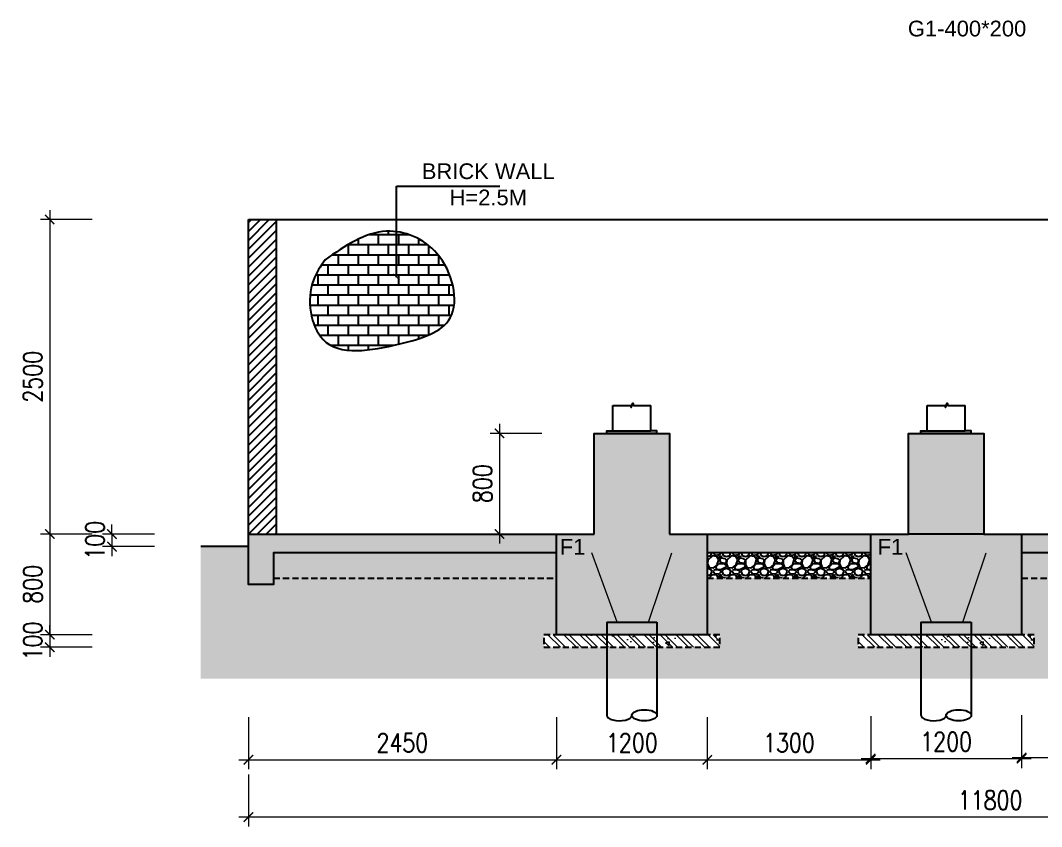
# Model space of a CAD drawing. Extents: x -1041800 to 1211622, y -13029 to 106851.
# Drawn here: x 90490 to 98611, y 33843 to 40249 of the extents above; entities that cross this region are included whole.
import ezdxf

# ---------------------------------------------------------------- set-up
doc = ezdxf.new("R2010")
doc.units = 0
doc.header["$MEASUREMENT"] = 0
doc.linetypes.add('CONTINOUS', pattern=[0])
doc.linetypes.add('HIDDEN', pattern=[0.375, 0.25, -0.125])
doc.layers.get('0').update_dxf_attribs({"lineweight": 5})
for name, color, linetype in [('CONCRETE', 2, 'Continuous'), ('Dimension', 14, 'Continuous'), ('Hatch', 250, 'Continuous'), ('HIDDEN', 8, 'HIDDEN'), ('MANH', 9, 'Continuous')]:
    doc.layers.add(name, color=color, linetype=linetype)
doc.layers.add('Hacht', color=251, linetype='Continuous', lineweight=9)
doc.layers.add('Rebar', color=10, linetype='Continuous', lineweight=20)
doc.styles.add('Arial_1', font='arial.ttf', dxfattribs={"height": 45})
doc.styles.add('DIM', font='romans.shx', dxfattribs={"width": 0.8})
doc.styles.get("Standard").update_dxf_attribs({"font": 'arial.ttf'})
doc.dimstyles.new('50', dxfattribs={"dimscale": 50, "dimtxt": 2, "dimasz": 1, "dimexe": 1, "dimexo": 0, "dimgap": 0.8, "dimtad": 1, "dimdec": 0, "dimzin": 13, "dimdsep": 46, "dimtxsty": 'Standard', "dimblk": 'ARCHTICK', "dimcen": 1, "dimdle": 1, "dimclrd": 14, "dimclre": 14, "dimclrt": 3, "dimadec": 0, "dimazin": 0, "dimtfac": 1, "dimtdec": 0, "dimtix": 1, "dimtmove": 1, "dimatfit": 3, "dimldrblk": 'ARCHTICK', "dimfxl": 8, "dimfxlon": 1, "dimtolj": 1, "dimtzin": 13, "dimarcsym": 0})
doc.dimstyles.new('AD-75', dxfattribs={"dimscale": 75, "dimtxt": 2, "dimasz": 1, "dimexe": 1, "dimexo": 0, "dimgap": 0.8, "dimtad": 1, "dimdec": 0, "dimzin": 0, "dimdsep": 46, "dimtxsty": 'DIM', "dimblk": 'ARCHTICK', "dimcen": 0.09, "dimdle": 1, "dimclrd": 14, "dimclre": 14, "dimclrt": 7, "dimadec": 0, "dimazin": 0, "dimtfac": 1, "dimtdec": 0, "dimtix": 1, "dimtmove": 2, "dimatfit": 3, "dimldrblk": 'DOT', "dimfxl": 4.5, "dimfxlon": 1, "dimtolj": 1, "dimtzin": 0, "dimlwd": 13, "dimlwe": 13, "dimarcsym": 0})

# ---------------------------------------------------------------- blocks, each defined once
blk = doc.blocks.new('_ArchTick')
at = {"color": 0, "linetype": 'ByBlock', "const_width": 0.15}
blk.add_lwpolyline([(-0.5, -0.5), (0.5, 0.5)], dxfattribs=at)
blk = doc.blocks.new('*D277')
at = {"layer": 'Defpoints', "color": 0, "transparency": 16777216}
for p in [(92302.5, 38667.6), (90722.9, 36167.6), (92302.5, 36167.6)]:
    blk.add_point(p, dxfattribs=at)
at = {"layer": 'Dimension', "color": 14, "linetype": 'CONTINOUS', "lineweight": 13, "transparency": 16777216}
for p, q in [((90722.9, 38742.6), (90722.9, 36092.6)), ((91060.4, 38667.6), (90647.9, 38667.6)), ((91060.4, 36167.6), (90647.9, 36167.6))]:
    blk.add_line(p, q, dxfattribs=at)
at = {"layer": 'Dimension', "color": 14, "lineweight": 13, "transparency": 16777216, "xscale": 75, "yscale": 75, "zscale": 75}
for p, rotation in [((90722.9, 38667.6), 90), ((90722.9, 36167.6), 270)]:
    blk.add_blockref('_ArchTick', p, dxfattribs=dict(at, rotation=rotation))
at = {"layer": 'Dimension', "color": 7, "transparency": 16777216, "insert": (90587.9, 37417.6), "char_height": 150, "attachment_point": 5, "rotation": 90, "style": 'DIM'}
blk.add_mtext('\\A1;2500', dxfattribs=at)
blk = doc.blocks.new('_Dot')
at = {"color": 0, "linetype": 'ByBlock', "lineweight": -2}
blk.add_line((-0.5, 0), (-1, 0), dxfattribs=at)
at = {"color": 0, "linetype": 'ByBlock', "const_width": 0.5}
blk.add_lwpolyline([(-0.25, 0, 1), (0.25, 0, 1)], format="xyb", close=True, dxfattribs=at)
blk = doc.blocks.new('*D250')
at = {"layer": 'Defpoints', "color": 0, "transparency": 16777216}
for p in [(94843.9, 36967.6), (94299.9, 36167.6), (94843.9, 36167.6)]:
    blk.add_point(p, dxfattribs=at)
at = {"layer": 'Dimension', "color": 14, "linetype": 'CONTINOUS', "lineweight": 13, "transparency": 16777216}
for p, q in [((94299.9, 37042.6), (94299.9, 36092.6)), ((94637.4, 36967.6), (94224.9, 36967.6)), ((94637.4, 36167.6), (94224.9, 36167.6))]:
    blk.add_line(p, q, dxfattribs=at)
at = {"layer": 'Dimension', "color": 14, "lineweight": 13, "transparency": 16777216, "xscale": 75, "yscale": 75, "zscale": 75}
for p, rotation in [((94299.9, 36967.6), 90), ((94299.9, 36167.6), 270)]:
    blk.add_blockref('_ArchTick', p, dxfattribs=dict(at, rotation=rotation))
at = {"layer": 'Dimension', "color": 7, "transparency": 16777216, "insert": (94164.9, 36567.6), "char_height": 150, "attachment_point": 5, "rotation": 90, "style": 'DIM'}
blk.add_mtext('\\A1;800', dxfattribs=at)
blk = doc.blocks.new('*D251')
at = {"layer": 'Defpoints', "color": 0, "transparency": 16777216}
for p in [(91266.9, 36167.6), (90722.9, 35367.6), (91266.9, 35367.6)]:
    blk.add_point(p, dxfattribs=at)
at = {"layer": 'Dimension', "color": 14, "linetype": 'CONTINOUS', "lineweight": 13, "transparency": 16777216}
for p, q in [((90722.9, 36242.6), (90722.9, 35292.6)), ((91060.4, 36167.6), (90647.9, 36167.6)), ((91060.4, 35367.6), (90647.9, 35367.6))]:
    blk.add_line(p, q, dxfattribs=at)
at = {"layer": 'Dimension', "color": 14, "lineweight": 13, "transparency": 16777216, "xscale": 75, "yscale": 75, "zscale": 75}
for p, rotation in [((90722.9, 36167.6), 90), ((90722.9, 35367.6), 270)]:
    blk.add_blockref('_ArchTick', p, dxfattribs=dict(at, rotation=rotation))
at = {"layer": 'Dimension', "color": 7, "transparency": 16777216, "insert": (90587.9, 35767.6), "char_height": 150, "attachment_point": 5, "rotation": 90, "style": 'DIM'}
blk.add_mtext('\\A1;800', dxfattribs=at)
blk = doc.blocks.new('*D252')
at = {"layer": 'Defpoints', "color": 0, "transparency": 16777216}
for p in [(91266.9, 35367.6), (90722.9, 35267.6), (91266.9, 35267.6)]:
    blk.add_point(p, dxfattribs=at)
at = {"layer": 'Dimension', "color": 14, "linetype": 'CONTINOUS', "lineweight": 13, "transparency": 16777216}
for p, q in [((90722.9, 35367.6), (90722.9, 35442.6)), ((91060.4, 35367.6), (90647.9, 35367.6)), ((90722.9, 35367.6), (90722.9, 35267.6)), ((91060.4, 35267.6), (90647.9, 35267.6)), ((90722.9, 35267.6), (90722.9, 35192.6))]:
    blk.add_line(p, q, dxfattribs=at)
at = {"layer": 'Dimension', "color": 14, "lineweight": 13, "transparency": 16777216, "xscale": 75, "yscale": 75, "zscale": 75}
for p, rotation in [((90722.9, 35367.6), 270), ((90722.9, 35267.6), 90)]:
    blk.add_blockref('_ArchTick', p, dxfattribs=dict(at, rotation=rotation))
at = {"layer": 'Dimension', "color": 7, "transparency": 16777216, "insert": (90587.9, 35317.6), "char_height": 150, "attachment_point": 5, "rotation": 90, "style": 'DIM'}
blk.add_mtext('\\A1;100', dxfattribs=at)
blk = doc.blocks.new('*D278')
at = {"layer": 'Defpoints', "color": 0, "transparency": 16777216}
for p in [(91761.4, 36167.6), (91217.5, 36067.6), (91923.9, 36067.6)]:
    blk.add_point(p, dxfattribs=at)
at = {"layer": 'Dimension', "color": 14, "linetype": 'CONTINOUS', "lineweight": 13, "transparency": 16777216}
for p, q in [((91217.5, 36167.6), (91217.5, 36242.6)), ((91555, 36167.6), (91142.5, 36167.6)), ((91217.5, 36167.6), (91217.5, 36067.6)), ((91555, 36067.6), (91142.5, 36067.6)), ((91217.5, 36067.6), (91217.5, 35992.6))]:
    blk.add_line(p, q, dxfattribs=at)
at = {"layer": 'Dimension', "color": 14, "lineweight": 13, "transparency": 16777216, "xscale": 75, "yscale": 75, "zscale": 75}
for p, rotation in [((91217.5, 36167.6), 270), ((91217.5, 36067.6), 90)]:
    blk.add_blockref('_ArchTick', p, dxfattribs=dict(at, rotation=rotation))
at = {"layer": 'Dimension', "color": 7, "transparency": 16777216, "insert": (91082.5, 36117.6), "char_height": 150, "attachment_point": 5, "rotation": 90, "style": 'DIM'}
blk.add_mtext('\\A1;100', dxfattribs=at)
blk = doc.blocks.new('*D253')
at = {"layer": 'Defpoints', "color": 0, "transparency": 16777216}
for p in [(92302.5, 34936.4), (94752.4, 34936.4), (94752.4, 34373.7)]:
    blk.add_point(p, dxfattribs=at)
at = {"layer": 'Dimension', "color": 14, "linetype": 'CONTINOUS', "lineweight": 13, "transparency": 16777216}
for p, q in [((92302.5, 34711.2), (92302.5, 34298.7)), ((94752.4, 34711.2), (94752.4, 34298.7)), ((92227.5, 34373.7), (94827.4, 34373.7))]:
    blk.add_line(p, q, dxfattribs=at)
at = {"layer": 'Dimension', "color": 14, "lineweight": 13, "transparency": 16777216, "xscale": 75, "yscale": 75, "zscale": 75, "rotation": 180}
blk.add_blockref('_ArchTick', (92302.5, 34373.7), dxfattribs=at)
at = {"layer": 'Dimension', "color": 14, "lineweight": 13, "transparency": 16777216, "xscale": 75, "yscale": 75, "zscale": 75}
blk.add_blockref('_ArchTick', (94752.4, 34373.7), dxfattribs=at)
at = {"layer": 'Dimension', "color": 7, "transparency": 16777216, "insert": (93527.4, 34508.7), "char_height": 150, "attachment_point": 5, "style": 'DIM'}
blk.add_mtext('\\A1;2450', dxfattribs=at)
blk = doc.blocks.new('*D254')
at = {"layer": 'Defpoints', "color": 0, "transparency": 16777216}
for p in [(94752.4, 34936.4), (95952.4, 34936.4), (95952.4, 34373.7)]:
    blk.add_point(p, dxfattribs=at)
at = {"layer": 'Dimension', "color": 14, "linetype": 'CONTINOUS', "lineweight": 13, "transparency": 16777216}
for p, q in [((94752.4, 34711.2), (94752.4, 34298.7)), ((95952.4, 34711.2), (95952.4, 34298.7)), ((94677.4, 34373.7), (96027.4, 34373.7))]:
    blk.add_line(p, q, dxfattribs=at)
at = {"layer": 'Dimension', "color": 14, "lineweight": 13, "transparency": 16777216, "xscale": 75, "yscale": 75, "zscale": 75, "rotation": 180}
blk.add_blockref('_ArchTick', (94752.4, 34373.7), dxfattribs=at)
at = {"layer": 'Dimension', "color": 14, "lineweight": 13, "transparency": 16777216, "xscale": 75, "yscale": 75, "zscale": 75}
blk.add_blockref('_ArchTick', (95952.4, 34373.7), dxfattribs=at)
at = {"layer": 'Dimension', "color": 7, "transparency": 16777216, "insert": (95352.4, 34508.7), "char_height": 150, "attachment_point": 5, "style": 'DIM'}
blk.add_mtext('\\A1;1200', dxfattribs=at)
blk = doc.blocks.new('*D255')
at = {"layer": 'Defpoints', "color": 0, "transparency": 16777216}
for p in [(95952.4, 34936.4), (97252.4, 34936.4), (97252.4, 34373.7)]:
    blk.add_point(p, dxfattribs=at)
at = {"layer": 'Dimension', "color": 14, "linetype": 'CONTINOUS', "lineweight": 13, "transparency": 16777216}
for p, q in [((95952.4, 34711.2), (95952.4, 34298.7)), ((97252.4, 34711.2), (97252.4, 34298.7)), ((95877.4, 34373.7), (97327.4, 34373.7))]:
    blk.add_line(p, q, dxfattribs=at)
at = {"layer": 'Dimension', "color": 14, "lineweight": 13, "transparency": 16777216, "xscale": 75, "yscale": 75, "zscale": 75, "rotation": 180}
blk.add_blockref('_ArchTick', (95952.4, 34373.7), dxfattribs=at)
at = {"layer": 'Dimension', "color": 14, "lineweight": 13, "transparency": 16777216, "xscale": 75, "yscale": 75, "zscale": 75}
blk.add_blockref('_ArchTick', (97252.4, 34373.7), dxfattribs=at)
at = {"layer": 'Dimension', "color": 7, "transparency": 16777216, "insert": (96602.4, 34508.7), "char_height": 150, "attachment_point": 5, "style": 'DIM'}
blk.add_mtext('\\A1;1300', dxfattribs=at)
blk = doc.blocks.new('*D256')
at = {"layer": 'Defpoints', "color": 0, "transparency": 16777216}
for p in [(97252.4, 34936.4), (98452.4, 34936.4), (98452.4, 34382.8)]:
    blk.add_point(p, dxfattribs=at)
at = {"layer": 'Dimension', "color": 14, "linetype": 'CONTINOUS', "lineweight": 13, "transparency": 16777216}
for p, q in [((97252.4, 34720.3), (97252.4, 34307.8)), ((98452.4, 34720.3), (98452.4, 34307.8)), ((97177.4, 34382.8), (98527.4, 34382.8))]:
    blk.add_line(p, q, dxfattribs=at)
at = {"layer": 'Dimension', "color": 14, "lineweight": 13, "transparency": 16777216, "xscale": 75, "yscale": 75, "zscale": 75, "rotation": 180}
blk.add_blockref('_ArchTick', (97252.4, 34382.8), dxfattribs=at)
at = {"layer": 'Dimension', "color": 14, "lineweight": 13, "transparency": 16777216, "xscale": 75, "yscale": 75, "zscale": 75}
blk.add_blockref('_ArchTick', (98452.4, 34382.8), dxfattribs=at)
at = {"layer": 'Dimension', "color": 7, "transparency": 16777216, "insert": (97852.4, 34517.8), "char_height": 150, "attachment_point": 5, "style": 'DIM'}
blk.add_mtext('\\A1;1200', dxfattribs=at)
blk = doc.blocks.new('*D257')
at = {"layer": 'Defpoints', "color": 0, "transparency": 16777216}
for p in [(98452.4, 34936.4), (100952.1, 34936.4), (100952.1, 34391.9)]:
    blk.add_point(p, dxfattribs=at)
at = {"layer": 'Dimension', "color": 14, "linetype": 'CONTINOUS', "lineweight": 13, "transparency": 16777216}
for p, q in [((98452.4, 34729.4), (98452.4, 34316.9)), ((100952.1, 34729.4), (100952.1, 34316.9)), ((98377.4, 34391.9), (101027.1, 34391.9))]:
    blk.add_line(p, q, dxfattribs=at)
at = {"layer": 'Dimension', "color": 14, "lineweight": 13, "transparency": 16777216, "xscale": 75, "yscale": 75, "zscale": 75, "rotation": 180}
blk.add_blockref('_ArchTick', (98452.4, 34391.9), dxfattribs=at)
at = {"layer": 'Dimension', "color": 14, "lineweight": 13, "transparency": 16777216, "xscale": 75, "yscale": 75, "zscale": 75}
blk.add_blockref('_ArchTick', (100952.1, 34391.9), dxfattribs=at)
at = {"layer": 'Dimension', "color": 7, "transparency": 16777216, "insert": (99702.2, 34526.9), "char_height": 150, "attachment_point": 5, "style": 'DIM'}
blk.add_mtext('\\A1;2500', dxfattribs=at)
blk = doc.blocks.new('*D260')
at = {"layer": 'Defpoints', "color": 0, "transparency": 16777216}
for p in [(92302.5, 34861.9), (104102.5, 34861.9), (92302.5, 33917.8)]:
    blk.add_point(p, dxfattribs=at)
at = {"layer": 'Dimension', "color": 14, "linetype": 'CONTINOUS', "lineweight": 13, "transparency": 16777216}
for p, q in [((92302.5, 34255.3), (92302.5, 33842.8)), ((104102.5, 34255.3), (104102.5, 33842.8)), ((104177.5, 33917.8), (92227.5, 33917.8))]:
    blk.add_line(p, q, dxfattribs=at)
at = {"layer": 'Dimension', "color": 14, "lineweight": 13, "transparency": 16777216, "xscale": 75, "yscale": 75, "zscale": 75, "rotation": 180}
blk.add_blockref('_ArchTick', (92302.5, 33917.8), dxfattribs=at)
at = {"layer": 'Dimension', "color": 14, "lineweight": 13, "transparency": 16777216, "xscale": 75, "yscale": 75, "zscale": 75}
blk.add_blockref('_ArchTick', (104102.5, 33917.8), dxfattribs=at)
at = {"layer": 'Dimension', "color": 7, "transparency": 16777216, "insert": (98202.5, 34052.8), "char_height": 150, "attachment_point": 5, "style": 'DIM'}
blk.add_mtext('\\A1;11800', dxfattribs=at)
blk = doc.blocks.new('A$C068B2F09')
at = {"layer": 'Dimension', "linetype": 'Continuous', "flags": 128}
for points in [[(117.1, 784.2), (117.1, 45.3)], [(117.1, 784.2), (517.1, 784.2)], [(517.1, 784.2), (517.1, 45.3)]]:
    blk.add_lwpolyline(points, dxfattribs=at)
at = {"layer": 'Dimension', "linetype": 'Continuous'}
blk.add_ellipse((417.1, 44), major_axis=(-100, 0), ratio=0.440396, dxfattribs=at)
blk.add_ellipse((217.1, 44), major_axis=(-100, 0), ratio=0.440396, start_param=6.253819, end_param=9.424778, dxfattribs=at)
at = {"layer": 'Rebar', "linetype": 'Continuous'}
for points in [[(199.8, 784.2), (0, 1334.2)], [(450.7, 784.2), (635, 1334.2)]]:
    blk.add_lwpolyline(points, dxfattribs=at)

msp = doc.modelspace()

# ---------------------------------------------------------------- hatches: boundary and pattern name
at = {"layer": 'CONCRETE'}
h = msp.add_hatch(dxfattribs=at)
h.set_pattern_fill('GRAVL1', color=251, scale=150, pattern_type=2)
h.set_pattern_definition([(228.0128, (-66536.96, 121515.835), (-1199.9997348, -1350.00020124), [20.1804, -1997.8632]), (184.9697, (-66550.46, 121500.835), (1800.00015773, 149.99869605), [34.6302, -3428.38875]), (132.5104, (-66584.96, 121497.835), (1499.99860775, -1650.0013011), [24.4182, -2417.4048]), (267.2737, (-66643.46, 121460.335), (149.99940266, 3000.00004425), [31.5357, -3122.0337]), (292.8337, (-66644.96, 121428.835), (-750.00148582, 1799.99946177), [30.92325, -3061.40595]), (357.2737, (-66632.96, 121400.335), (-3000.00004425, 149.99940266), [31.5357, -3122.0337]), (37.6942, (-66601.46, 121398.835), (-1950.00110184, -1499.99856077), [41.70435, -4128.72735]), (72.2553, (-66568.46, 121424.335), (1050.0016144, 3299.99943469), [39.3732, -3897.94815]), (121.4296, (-66556.46, 121461.835), (-1200.00123513, 1949.99925547), [31.6425, -3132.61095]), (175.2364, (-66572.96, 121488.835), (1650.00014195, -149.9987299), [36.1248, -1770.11445]), (222.3974, (-66608.96, 121491.835), (-1800.00110266, -1649.9988123), [46.7172, -4625.00625]), (138.8141, (-66494.96, 121458.835), (-1050.000442, 899.999597), [15.94515, -1578.5766]), (171.4692, (-66506.96, 121469.335), (1949.99974272, -300.0011865), [30.33555, -3003.22665]), (225, (-66536.96, 121473.84), (-2e-14, -150.000046), [21.21315, -190.9188]), (203.1986, (-66547.46, 121491.835), (749.9999596, 300.0001988), [11.4237, -1130.94225]), (291.8014, (-66557.96, 121487.335), (-149.9999866, 450.000041), [16.15545, -791.6193]), (30.9638, (-66551.96, 121472.335), (449.9997033, 300.0003725), [26.23935, -848.40345]), (161.5651, (-66529.46, 121485.835), (300.000065, -149.99976), [18.97365, -455.36805]), (16.3895, (-66644.96, 121487.335), (1500.00032976, 449.99890647), [26.58, -2631.42675]), (70.3462, (-66619.46, 121494.835), (-599.9992871, -1650.00032034), [22.29915, -2207.6112]), (293.1986, (-66529.46, 121515.835), (-300.0001988, 749.9999596), [22.84725, -1119.5187]), (343.6105, (-66520.46, 121494.835), (-1500.00032976, 449.99890647), [26.58, -2631.42675]), (339.444, (-66644.96, 121394.335), (-750.0002767, 299.9993995), [25.632, -1255.9686]), (294.7751, (-66620.96, 121385.335), (-749.9988284, 1650.0005133), [21.4767, -2126.19645]), (66.8014, (-66527.96, 121365.835), (300.0001988, 749.9999596), [22.84725, -1119.5187]), (17.354, (-66518.96, 121386.835), (-1950.00030286, -599.99917534), [25.14465, -2489.3136]), (69.444, (-66601.46, 121365.835), (-299.9993995, -750.0002767), [12.816, -1268.7846]), (101.3099, (-66536.96, 121365.835), (-149.999645, 600.000113), [7.6485, -757.20435]), (165.9638, (-66538.46, 121373.335), (450.000082, -149.9997086), [30.92325, -587.5425]), (186.009, (-66568.46, 121380.835), (1499.99996264, 149.99989762), [28.6575, -2837.08845]), (303.6901, (-66551.96, 121458.835), (-150.0002, 299.999934), [21.6333, -519.19935]), (353.1572, (-66539.96, 121440.835), (2549.99990482, -300.00119969), [37.7691, -3739.13445]), (60.9454, (-66502.46, 121436.335), (-600.0000041, -1050.0000577), [15.4434, -1528.9011]), (90, (-66494.96, 121449.84), (-150, 150), [9, -141]), (120.2564, (-66571.46, 121385.335), (599.999233, -1050.0003684), [20.8386, -2063.028]), (48.0128, (-66581.96, 121403.335), (1199.9997348, 1350.00020124), [40.3608, -1977.6828]), (0, (-66554.96, 121433.34), (150, 150), [39, -111]), (325.3048, (-66515.96, 121433.335), (-1499.99913885, 1050.00129144), [23.7171, -2347.9911]), (254.0546, (-66496.46, 121419.835), (-149.9999834, -600.000019), [21.8403, -1070.1762]), (207.646, (-66502.46, 121398.835), (-2849.99937108, -1500.00115698), [35.55975, -3520.4211]), (175.4261, (-66533.96, 121382.335), (-1950.00008375, 149.99922017), [37.61985, -3724.3611])])
h.paths.add_polyline_path([(94752.4, 35817.7), (94752.4, 36017.6), (92502.4, 36017.6), (92502.4, 35817.4)])
h.paths.add_polyline_path([(94752.4, 35817.6), (94752.4, 36017.7), (92737.8, 36017.6), (94752.4, 36017.6), (94752.4, 35817.7)])
h = msp.add_hatch(dxfattribs=at)
h.set_pattern_fill('GRAVL1', color=251, scale=150, pattern_type=2)
h.set_pattern_definition([(228.0128, (-63087.046, 121515.835), (-1199.9997348, -1350.00020124), [20.1804, -1997.8632]), (184.9697, (-63100.5465, 121500.835), (1800.00015773, 149.99869605), [34.6302, -3428.38875]), (132.5104, (-63135.0465, 121497.835), (1499.99860775, -1650.0013011), [24.4182, -2417.4048]), (267.2737, (-63193.5465, 121460.335), (149.99940266, 3000.00004425), [31.5357, -3122.0337]), (292.8337, (-63195.0465, 121428.835), (-750.00148582, 1799.99946177), [30.92325, -3061.40595]), (357.2737, (-63183.0465, 121400.335), (-3000.00004425, 149.99940266), [31.5357, -3122.0337]), (37.6942, (-63151.5465, 121398.835), (-1950.00110184, -1499.99856077), [41.70435, -4128.72735]), (72.2553, (-63118.5465, 121424.335), (1050.0016144, 3299.99943469), [39.3732, -3897.94815]), (121.4296, (-63106.5465, 121461.835), (-1200.00123513, 1949.99925547), [31.6425, -3132.61095]), (175.2364, (-63123.046, 121488.835), (1650.00014195, -149.9987299), [36.1248, -1770.11445]), (222.3974, (-63159.0465, 121491.835), (-1800.00110266, -1649.9988123), [46.7172, -4625.00625]), (138.8141, (-63045.046, 121458.835), (-1050.000442, 899.999597), [15.94515, -1578.5766]), (171.4692, (-63057.0465, 121469.335), (1949.99974272, -300.0011865), [30.33555, -3003.22665]), (225, (-63087.05, 121473.84), (-2e-14, -150.000046), [21.21315, -190.9188]), (203.1986, (-63097.546, 121491.835), (749.9999596, 300.0001988), [11.4237, -1130.94225]), (291.8014, (-63108.046, 121487.335), (-149.9999866, 450.000041), [16.15545, -791.6193]), (30.9638, (-63102.046, 121472.335), (449.9997033, 300.0003725), [26.23935, -848.40345]), (161.5651, (-63079.546, 121485.835), (300.000065, -149.99976), [18.97365, -455.36805]), (16.3895, (-63195.0465, 121487.335), (1500.00032976, 449.99890647), [26.58, -2631.42675]), (70.3462, (-63169.546, 121494.835), (-599.9992871, -1650.00032034), [22.29915, -2207.6112]), (293.1986, (-63079.546, 121515.835), (-300.0001988, 749.9999596), [22.84725, -1119.5187]), (343.6105, (-63070.5465, 121494.835), (-1500.00032976, 449.99890647), [26.58, -2631.42675]), (339.444, (-63195.046, 121394.335), (-750.0002767, 299.9993995), [25.632, -1255.9686]), (294.7751, (-63171.046, 121385.335), (-749.9988284, 1650.0005133), [21.4767, -2126.19645]), (66.8014, (-63078.046, 121365.835), (300.0001988, 749.9999596), [22.84725, -1119.5187]), (17.354, (-63069.0465, 121386.835), (-1950.00030286, -599.99917534), [25.14465, -2489.3136]), (69.444, (-63151.546, 121365.835), (-299.9993995, -750.0002767), [12.816, -1268.7846]), (101.3099, (-63087.046, 121365.835), (-149.999645, 600.000113), [7.6485, -757.20435]), (165.9638, (-63088.546, 121373.335), (450.000082, -149.9997086), [30.92325, -587.5425]), (186.009, (-63118.5465, 121380.835), (1499.99996264, 149.99989762), [28.6575, -2837.08845]), (303.6901, (-63102.046, 121458.835), (-150.0002, 299.999934), [21.6333, -519.19935]), (353.1572, (-63090.0465, 121440.835), (2549.99990482, -300.00119969), [37.7691, -3739.13445]), (60.9454, (-63052.546, 121436.335), (-600.0000041, -1050.0000577), [15.4434, -1528.9011]), (90, (-63045.05, 121449.84), (-150, 150), [9, -141]), (120.2564, (-63121.546, 121385.335), (599.999233, -1050.0003684), [20.8386, -2063.028]), (48.0128, (-63132.046, 121403.335), (1199.9997348, 1350.00020124), [40.3608, -1977.6828]), (0, (-63105.05, 121433.34), (150, 150), [39, -111]), (325.3048, (-63066.0465, 121433.335), (-1499.99913885, 1050.00129144), [23.7171, -2347.9911]), (254.0546, (-63046.546, 121419.835), (-149.9999834, -600.000019), [21.8403, -1070.1762]), (207.646, (-63052.5465, 121398.835), (-2849.99937108, -1500.00115698), [35.55975, -3520.4211]), (175.4261, (-63084.0465, 121382.335), (-1950.00008375, 149.99922017), [37.61985, -3724.3611])])
h.paths.add_polyline_path([(97252.4, 35817.7), (97252.4, 36017.6), (95952.4, 36017.6), (95952.4, 35817.4)])
h.paths.add_polyline_path([(97252.4, 35817.6), (97252.4, 36017.7), (96187.8, 36017.6), (97252.4, 36017.6), (97252.4, 35817.7)])
h = msp.add_hatch(dxfattribs=at)
h.set_pattern_fill('GRAVL1', color=251, scale=150, pattern_type=2)
h.set_pattern_definition([(228.0128, (-60587.046, 121515.835), (-1199.9997348, -1350.00020124), [20.1804, -1997.8632]), (184.9697, (-60600.5465, 121500.835), (1800.00015773, 149.99869605), [34.6302, -3428.38875]), (132.5104, (-60635.0465, 121497.835), (1499.99860775, -1650.0013011), [24.4182, -2417.4048]), (267.2737, (-60693.5465, 121460.335), (149.99940266, 3000.00004425), [31.5357, -3122.0337]), (292.8337, (-60695.0465, 121428.835), (-750.00148582, 1799.99946177), [30.92325, -3061.40595]), (357.2737, (-60683.0465, 121400.335), (-3000.00004425, 149.99940266), [31.5357, -3122.0337]), (37.6942, (-60651.5465, 121398.835), (-1950.00110184, -1499.99856077), [41.70435, -4128.72735]), (72.2553, (-60618.5465, 121424.335), (1050.0016144, 3299.99943469), [39.3732, -3897.94815]), (121.4296, (-60606.5465, 121461.835), (-1200.00123513, 1949.99925547), [31.6425, -3132.61095]), (175.2364, (-60623.046, 121488.835), (1650.00014195, -149.9987299), [36.1248, -1770.11445]), (222.3974, (-60659.0465, 121491.835), (-1800.00110266, -1649.9988123), [46.7172, -4625.00625]), (138.8141, (-60545.046, 121458.835), (-1050.000442, 899.999597), [15.94515, -1578.5766]), (171.4692, (-60557.0465, 121469.335), (1949.99974272, -300.0011865), [30.33555, -3003.22665]), (225, (-60587.05, 121473.84), (-2e-14, -150.000046), [21.21315, -190.9188]), (203.1986, (-60597.546, 121491.835), (749.9999596, 300.0001988), [11.4237, -1130.94225]), (291.8014, (-60608.046, 121487.335), (-149.9999866, 450.000041), [16.15545, -791.6193]), (30.9638, (-60602.046, 121472.335), (449.9997033, 300.0003725), [26.23935, -848.40345]), (161.5651, (-60579.546, 121485.835), (300.000065, -149.99976), [18.97365, -455.36805]), (16.3895, (-60695.0465, 121487.335), (1500.00032976, 449.99890647), [26.58, -2631.42675]), (70.3462, (-60669.546, 121494.835), (-599.9992871, -1650.00032034), [22.29915, -2207.6112]), (293.1986, (-60579.546, 121515.835), (-300.0001988, 749.9999596), [22.84725, -1119.5187]), (343.6105, (-60570.5465, 121494.835), (-1500.00032976, 449.99890647), [26.58, -2631.42675]), (339.444, (-60695.046, 121394.335), (-750.0002767, 299.9993995), [25.632, -1255.9686]), (294.7751, (-60671.046, 121385.335), (-749.9988284, 1650.0005133), [21.4767, -2126.19645]), (66.8014, (-60578.046, 121365.835), (300.0001988, 749.9999596), [22.84725, -1119.5187]), (17.354, (-60569.0465, 121386.835), (-1950.00030286, -599.99917534), [25.14465, -2489.3136]), (69.444, (-60651.546, 121365.835), (-299.9993995, -750.0002767), [12.816, -1268.7846]), (101.3099, (-60587.046, 121365.835), (-149.999645, 600.000113), [7.6485, -757.20435]), (165.9638, (-60588.546, 121373.335), (450.000082, -149.9997086), [30.92325, -587.5425]), (186.009, (-60618.5465, 121380.835), (1499.99996264, 149.99989762), [28.6575, -2837.08845]), (303.6901, (-60602.046, 121458.835), (-150.0002, 299.999934), [21.6333, -519.19935]), (353.1572, (-60590.0465, 121440.835), (2549.99990482, -300.00119969), [37.7691, -3739.13445]), (60.9454, (-60552.546, 121436.335), (-600.0000041, -1050.0000577), [15.4434, -1528.9011]), (90, (-60545.05, 121449.84), (-150, 150), [9, -141]), (120.2564, (-60621.546, 121385.335), (599.999233, -1050.0003684), [20.8386, -2063.028]), (48.0128, (-60632.046, 121403.335), (1199.9997348, 1350.00020124), [40.3608, -1977.6828]), (0, (-60605.05, 121433.34), (150, 150), [39, -111]), (325.3048, (-60566.0465, 121433.335), (-1499.99913885, 1050.00129144), [23.7171, -2347.9911]), (254.0546, (-60546.546, 121419.835), (-149.9999834, -600.000019), [21.8403, -1070.1762]), (207.646, (-60552.5465, 121398.835), (-2849.99937108, -1500.00115698), [35.55975, -3520.4211]), (175.4261, (-60584.0465, 121382.335), (-1950.00008375, 149.99922017), [37.61985, -3724.3611])])
h.paths.add_polyline_path([(103902.5, 35817.7), (103902.5, 36017.6), (98452.4, 36017.6), (98452.4, 35817.4)])
h.paths.add_polyline_path([(103902.5, 35817.6), (103902.5, 36017.7), (98687.8, 36017.6), (103902.5, 36017.6), (103902.5, 35817.7)])
at = {"layer": 'Hacht'}
h = msp.add_hatch(dxfattribs=at)
h.set_pattern_fill('BTCT', color=256, scale=50, angle=90, style=0, pattern_type=2)
h.set_pattern_definition([(135, (-64495.035, 120765.835), (-63.63961, -63.63961), []), (135, (-64535.035, 120765.835), (-63.63961, -63.63961), []), (140, (-64495.04, 120765.84), (31.37607, 358.6301), [37.5, -412.5]), (85, (-64495.04, 120765.84), (-376.0961, -69.3757), [30, -330]), (190.4514, (-64492.42, 120795.72), (-344.7198, 289.2547), [31.8701, -350.57106]), (136.1842, (-64595.04, 120765.84), (82.7595, 533.6205), [56.25, -618.75]), (186.6356, (-64588.14, 120810.3), (-487.059, 467.3314), [47.8051, -525.8565]), (81.1842, (-64595.04, 120765.84), (-487.0593, 467.331), [45, -495]), (111, (-64570.04, 120815.84), (201.30945, 298.45353), [37.5, -412.5]), (56, (-64570.04, 120815.84), (-362.575, 121.6577), [30, -330]), (161.4514, (-64553.26, 120840.7), (-161.26525, 420.1113), [31.8701, -350.57106]), (127.5, (-64495.04, 120765.84), (-166.44693, 6.07993), [0, -326, 0, -335, 0, -331.25]), (97.5, (-64495.04, 120765.84), (-197.20586, 131.53477), [0, -191, 0, -318.5, 0, -126.25]), (57.5, (-64495.04, 120654.34), (11.27744, 266.91122), [0, -125, 0, -390, 0, -517.5]), (47.5, (-64495.04, 120604.34), (-50.0525, 291.59308), [0, -162.5, 0, -259, 0, -367.5])])
h.paths.add_polyline_path([(94652.4, 35267.6), (96052.4, 35267.6), (96052.4, 35367.6), (94652.4, 35367.6)])
h = msp.add_hatch(dxfattribs=at)
h.set_pattern_fill('BTCT', color=256, scale=50, angle=90, style=0, pattern_type=2)
h.set_pattern_definition([(135, (-61995.035, 120765.835), (-63.63961, -63.63961), []), (135, (-62035.035, 120765.835), (-63.63961, -63.63961), []), (140, (-61995.04, 120765.84), (31.37607, 358.6301), [37.5, -412.5]), (85, (-61995.04, 120765.84), (-376.0961, -69.3757), [30, -330]), (190.4514, (-61992.42, 120795.72), (-344.7198, 289.2547), [31.8701, -350.57106]), (136.1842, (-62095.04, 120765.84), (82.7595, 533.6205), [56.25, -618.75]), (186.6356, (-62088.14, 120810.3), (-487.059, 467.3314), [47.8051, -525.8565]), (81.1842, (-62095.04, 120765.84), (-487.0593, 467.331), [45, -495]), (111, (-62070.04, 120815.84), (201.30945, 298.45353), [37.5, -412.5]), (56, (-62070.04, 120815.84), (-362.575, 121.6577), [30, -330]), (161.4514, (-62053.26, 120840.7), (-161.26525, 420.1113), [31.8701, -350.57106]), (127.5, (-61995.04, 120765.84), (-166.44693, 6.07993), [0, -326, 0, -335, 0, -331.25]), (97.5, (-61995.04, 120765.84), (-197.20586, 131.53477), [0, -191, 0, -318.5, 0, -126.25]), (57.5, (-61995.04, 120654.34), (11.27744, 266.91122), [0, -125, 0, -390, 0, -517.5]), (47.5, (-61995.04, 120604.34), (-50.0525, 291.59308), [0, -162.5, 0, -259, 0, -367.5])])
h.paths.add_polyline_path([(97152.4, 35267.6), (98552.4, 35267.6), (98552.4, 35367.6), (97152.4, 35367.6)])
at = {"layer": 'Hatch'}
h = msp.add_hatch(dxfattribs=at)
h.set_pattern_fill('ANSI31', color=256, scale=400)
h.set_pattern_definition([(45, (0, 22212.51), (-35.35534, 35.35534), [])])
h.paths.add_polyline_path([(92522.5, 38667.6), (92302.5, 38667.6), (92302.5, 36167.6), (92522.5, 36167.6)])
h.paths.add_polyline_path([(104102.5, 38667.6), (103882.5, 38667.6), (103882.5, 36167.6), (104102.5, 36167.6)])
h = msp.add_hatch(dxfattribs=at)
h.set_pattern_fill('AR-B816', color=256, scale=10)
h.set_pattern_definition([(0, (-341.75, 22387.66), (0, 80), []), (90, (-341.75, 22387.66), (-80, 80), [80, -80])])
edge = h.paths.add_edge_path()
edge.add_spline(control_points=[(92913.8, 38347), (93070.7, 38456.8), (93355.3, 38655.8), (93880.7, 38444.3), (94031.7, 37822.3), (93456.1, 37656.1), (92835, 37545.2), (92750.6, 38115), (92877.9, 38295.9), (92913.8, 38347)], knot_values=[0, 0, 0, 0, 538.369552, 976.442167, 1498.583972, 1948.656821, 2559.918081, 3037.015079, 3224.984918, 3224.984918, 3224.984918, 3224.984918], degree=3, periodic=0)
at = {"layer": 'Hatch', "linetype": 'Continuous'}
h = msp.add_hatch(dxfattribs=at)
h.set_pattern_fill('BT-01', color=256, scale=20, pattern_type=2)
h.set_pattern_definition([(50, (0, 22212.51), (143.45204, -12.55043), [15, -165]), (355, (0, 22212.51), (-27.75027, 150.43843), [12, -132]), (100.4514, (11.95, 22211.47), (115.70188, 137.8879), [12.74804, -140.22842]), (46.1842, (0, 22252.51), (213.4482, -33.1038), [22.5, -247.5]), (96.6356, (17.79, 22249.75), (186.93254, 194.82357), [19.12206, -210.3426]), (351.1842, (0, 22252.51), (186.9324, 194.8237), [18, -198]), (21, (20, 22242.51), (119.38141, -80.52378), [15, -165]), (326, (20, 22242.51), (48.66307, 145.03), [12, -132]), (71.4514, (29.95, 22235.8), (168.04453, 64.5061), [12.74804, -140.22842]), (37.5, (0, 22212.51), (2.43197, 66.57877), [0, -130.4, 0, -134, 0, -132.5]), (7.5, (0, 22212.51), (52.61391, 78.88234), [0, -76.4, 0, -127.4, 0, -50.5]), (327.5, (-44.6, 22212.51), (106.764487, -4.510974), [0, -50, 0, -156, 0, -207]), (317.5, (-64.6, 22212.51), (116.63723, 20.021), [0, -65, 0, -103.6, 0, -147]), (45, (0, 22212.51), (-60.10408, 60.10408), []), (45, (0, 22237.01), (-60.10408, 60.10408), [])])
h.paths.add_polyline_path([(95952.4, 36167.6), (95652.4, 36167.6), (95652.4, 36967.6), (95052.4, 36967.6), (95052.4, 36167.6), (94752.4, 36167.6), (94752.4, 35367.6), (95952.4, 35367.6)])
h.paths.add_polyline_path([(98452.4, 36167.6), (98152.4, 36167.6), (98152.4, 36967.6), (97552.4, 36967.6), (97552.4, 36167.6), (97252.4, 36167.6), (97252.4, 35367.6), (98452.4, 35367.6)])
h = msp.add_hatch(dxfattribs=at)
h.set_pattern_fill('AR-CONC', color=256, scale=15)
h.set_pattern_definition([(50, (0, 22212.51), (107.58903, -9.41282), [11.25, -123.75]), (355, (0, 22212.51), (-20.8127, 112.82882), [9, -99]), (100.45144, (8.97, 22211.73), (86.77633, 103.416), [9.56103, -105.17132]), (46.1842, (0, 22242.51), (160.0862, -24.8279), [16.875, -185.625]), (96.63564, (13.34, 22240.44), (140.1993, 146.1178), [14.34155, -157.75706]), (351.18416, (0, 22242.51), (140.1993, 146.1178), [13.5, -148.5]), (21, (15, 22235.01), (89.53606, -60.39283), [11.25, -123.75]), (326, (15, 22235.01), (36.4973, 108.77251), [9, -99]), (71.45144, (22.46, 22229.98), (126.03336, 48.37967), [9.56103, -105.17132]), (37.5, (0, 22212.51), (1.823978, 49.934078), [0, -97.8, 0, -100.5, 0, -99.375]), (7.5, (0, 22212.51), (39.46043, 59.161757), [0, -57.3, 0, -95.55, 0, -37.875]), (327.5, (-33.45, 22212.51), (80.073365, -3.38323), [0, -37.5, 0, -117, 0, -155.25]), (317.5, (-48.45, 22212.51), (87.477925, 15.015747), [0, -48.75, 0, -77.7, 0, -110.25])])
h.paths.add_polyline_path([(94752.4, 36167.6), (92302.5, 36167.6), (92302.5, 35767.6), (92502.5, 35767.6), (92502.5, 36017.6), (94752.4, 36017.6)])
h.paths.add_polyline_path([(97252.4, 36167.6), (95952.4, 36167.6), (95952.4, 36017.6), (97252.4, 36017.6)])
h.paths.add_polyline_path([(104102.5, 36167.6), (101652.1, 36167.6), (101652.1, 36367.6), (100952.1, 36367.6), (100952.1, 36167.6), (98452.4, 36167.6), (98452.4, 36017.6), (103902.5, 36017.6), (103902.5, 35767.6), (104102.5, 35767.6)])
at = {"layer": 'Hatch'}
h = msp.add_hatch(dxfattribs=at)
h.set_pattern_fill('EARTH', color=256, scale=500, angle=45)
h.set_pattern_definition([(45, (0, 22212.51), (0, 176.7767), [125, -125]), (45, (-33.15, 22245.66), (0, 176.7767), [125, -125]), (45, (-66.29, 22278.8), (0, 176.7767), [125, -125]), (135, (-66.29, 22300.9), (-176.7767, 1e-14), [125, -125]), (135, (-33.15, 22334.05), (-176.7767, 1e-14), [125, -125]), (135, (0, 22367.19), (-176.7767, 1e-14), [125, -125])])
h.paths.add_polyline_path([(104701.1, 36067.6), (104102.5, 36067.6), (104102.5, 35767.6), (103902.5, 35767.6), (103902.5, 35817.6), (98452.4, 35817.6), (98452.4, 35367.6), (98552.4, 35367.6), (98552.4, 35267.6), (97152.4, 35267.6), (97152.4, 35367.6), (97252.4, 35367.6), (97252.4, 35817.6), (95952.4, 35817.6), (95952.4, 35367.6), (96052.4, 35367.6), (96052.4, 35267.6), (94652.4, 35267.6), (94652.4, 35367.6), (94752.4, 35367.6), (94752.4, 35817.6), (92502.5, 35817.6), (92502.5, 35767.6), (92302.5, 35767.6), (92302.5, 36067.6), (91923.9, 36067.6), (91923.9, 35017.5), (104701.1, 35017.5)])

# ---------------------------------------------------------------- linework, layer by layer
at = {"layer": 'CONCRETE', "linetype": 'Continuous'}
for points in [[(95052.4, 36167.6), (95052.4, 36967.6), (95652.4, 36967.6), (95652.4, 36167.6)], [(97552.4, 36167.6), (97552.4, 36967.6), (98152.4, 36967.6), (98152.4, 36167.6)], [(94752.4, 36017.6), (92502.5, 36017.6), (92502.5, 35767.6), (92302.5, 35767.6), (92302.5, 36167.6), (95052.4, 36167.6)], [(94752.4, 36167.6), (95052.4, 36167.6)], [(95652.4, 36167.6), (95952.4, 36167.6), (95952.4, 35367.6), (94752.4, 35367.6), (94752.4, 36167.6)], [(95652.4, 36167.6), (97552.4, 36167.6)], [(97252.4, 36167.6), (97552.4, 36167.6)], [(98152.4, 36167.6), (98452.4, 36167.6), (98452.4, 35367.6), (97252.4, 35367.6), (97252.4, 36167.6)], [(98152.4, 36167.6), (100952.1, 36167.6)], [(101652.1, 36167.6), (104102.5, 36167.6), (104102.5, 35767.6), (103902.5, 35767.6), (103902.5, 36017.6), (98452.4, 36017.6)], [(97252.4, 36017.6), (95952.4, 36017.6)]]:
    msp.add_lwpolyline(points, dxfattribs=at)
at = {"layer": 'CONCRETE', "linetype": 'Continuous', "flags": 128}
msp.add_lwpolyline([(92302.5, 36067.6), (91923.9, 36067.6)], dxfattribs=at)
at = {"layer": 'Dimension'}
msp.add_line((98152.4, 36167.6), (97552.4, 36167.6), dxfattribs=at)
msp.add_spline([(92913.8, 38347), (93402.1, 38573.8), (93802.5, 38396.2), (93907.5, 37884.7), (93507, 37679.3), (92896.7, 37713.5), (92819.6, 38184.3), (92913.8, 38347)], degree=3, dxfattribs=at)
at = {"layer": 'HIDDEN', "linetype": 'HIDDEN', "ltscale": 200, "flags": 128}
for points in [[(92502.5, 35817.6), (94752.4, 35817.6), (94752.4, 36017.6), (92502.5, 36017.6)], [(95952.4, 35817.6), (97252.4, 35817.6), (97252.4, 36017.6), (95952.4, 36017.6)], [(98452.4, 35817.6), (103902.5, 35817.6), (103902.5, 36017.6), (98452.4, 36017.6)], [(94652.4, 35267.6), (96052.4, 35267.6), (96052.4, 35367.6), (94652.4, 35367.6)], [(97152.4, 35267.6), (98552.4, 35267.6), (98552.4, 35367.6), (97152.4, 35367.6)]]:
    msp.add_lwpolyline(points, close=True, dxfattribs=at)
at = {"layer": 'MANH', "linetype": 'Continuous', "flags": 128}
for points in [[(92302.5, 36167.6), (92302.5, 38667.6)], [(92302.5, 38667.6), (92522.5, 38667.6), (92522.5, 36167.6)], [(92522.5, 38667.6), (104102.5, 38667.6), (104102.5, 36167.6)], [(95202.4, 37189.4), (95341.2, 37189.4), (95347.5, 37172.2), (95360, 37206.5), (95366.2, 37189.4), (95502.4, 37189.4)], [(97702.4, 37189.4), (97841.2, 37189.4), (97847.5, 37172.2), (97860, 37206.5), (97866.2, 37189.4), (98002.4, 37189.4)], [(95152.4, 36967.6), (95152.4, 36987.6), (95202.4, 36987.6), (95202.4, 37189.4)], [(95552.4, 36967.6), (95552.4, 36987.6), (95502.4, 36987.6), (95502.4, 37189.4)], [(97652.4, 36967.6), (97652.4, 36987.6), (97702.4, 36987.6), (97702.4, 37189.4)], [(98052.4, 36967.6), (98052.4, 36987.6), (98002.4, 36987.6), (98002.4, 37189.4)], [(95552.4, 36967.6), (95152.4, 36967.6)], [(95202.4, 36987.6), (95502.4, 36987.6)], [(98052.4, 36967.6), (97652.4, 36967.6)], [(97702.4, 36987.6), (98002.4, 36987.6)]]:
    msp.add_lwpolyline(points, dxfattribs=at)

# ---------------------------------------------------------------- block references
at = {"layer": 'Dimension'}
for p in [(95035.2, 34683.4), (97535.2, 34683.4)]:
    msp.add_blockref('A$C068B2F09', p, dxfattribs=at)

# ---------------------------------------------------------------- texts
at = {"layer": 'Dimension', "char_height": 125, "attachment_point": 2, "style": 'Arial_1'}
for s, width, insert in [('G1-400*200', 3809.737, (98018.9, 40247.4)), ('BRICK WALL \\PH=2.5M', 5791.789, (94210.5, 39113.5)), ('F1', 1002.253, (94881.9, 36129.2)), ('F1', 1002.253, (97409.4, 36129.2))]:
    msp.add_mtext_dynamic_manual_height_columns(s, width=width, gutter_width=1, heights=[0], dxfattribs=dict(at, insert=insert))

# ---------------------------------------------------------------- dimensions: what is measured, and where the dimension line sits
at = {"layer": 'Dimension'}
for base, p1, p2, picture, middle in [((90722.9, 36167.6), (92302.5, 38667.6), (92302.5, 36167.6), '*D277', (90587.9, 37417.6)), ((94299.9, 36167.6), (94843.9, 36967.6), (94843.9, 36167.6), '*D250', (94164.9, 36567.6)), ((90722.9, 35367.6), (91266.9, 36167.6), (91266.9, 35367.6), '*D251', (90587.9, 35767.6)), ((91217.5, 36067.6), (91761.4, 36167.6), (91923.9, 36067.6), '*D278', (91082.5, 36117.6)), ((90722.9, 35267.6), (91266.9, 35367.6), (91266.9, 35267.6), '*D252', (90587.9, 35317.6))]:
    dim = msp.add_linear_dim(base=base, p1=p1, p2=p2, angle=90, dimstyle='AD-75', dxfattribs=at)
    dim.commit()
    dim.dimension.update_dxf_attribs({"geometry": picture, "text_midpoint": middle})
for base, p1, p2, picture, middle in [((94752.4, 34373.7), (92302.5, 34936.4), (94752.4, 34936.4), '*D253', (93527.4, 34508.7)), ((95952.4, 34373.7), (94752.4, 34936.4), (95952.4, 34936.4), '*D254', (95352.4, 34508.7)), ((97252.4, 34373.7), (95952.4, 34936.4), (97252.4, 34936.4), '*D255', (96602.4, 34508.7)), ((98452.4, 34382.8), (97252.4, 34936.4), (98452.4, 34936.4), '*D256', (97852.4, 34517.8)), ((100952.1, 34391.9), (98452.4, 34936.4), (100952.1, 34936.4), '*D257', (99702.2, 34526.9)), ((92302.5, 33917.8), (104102.5, 34861.9), (92302.5, 34861.9), '*D260', (98202.5, 34052.8))]:
    dim = msp.add_linear_dim(base=base, p1=p1, p2=p2, dimstyle='AD-75', dxfattribs=at)
    dim.commit()
    dim.dimension.update_dxf_attribs({"geometry": picture, "text_midpoint": middle})

# ---------------------------------------------------------------- leaders
msp.add_leader([(93480.4, 38209.8), (93480.4, 38933.3), (94301.9, 38933.3)], dimstyle='50', override={"dimgap": 0.8, "dimtad": 0}, dxfattribs=at)

doc.saveas('drawing.dxf')
